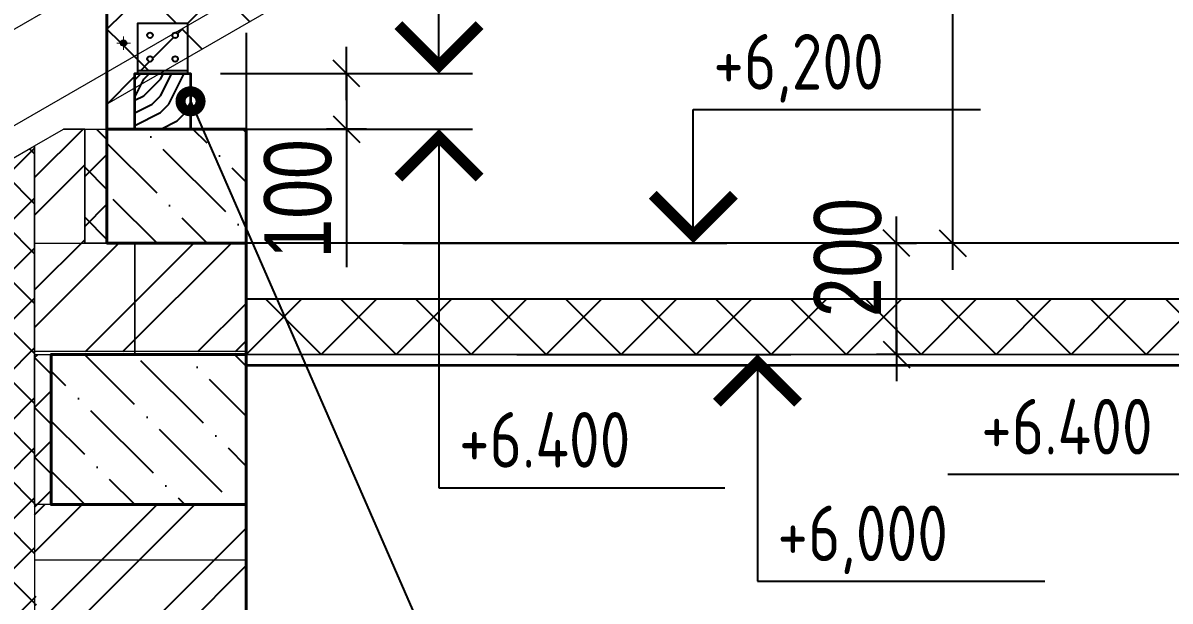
# Model space of a CAD drawing. Extents: x -12289450 to -10763036, y -7834513 to -6150123.
# Drawn here: x -10898272 to -10896211, y -7676426 to -7675387 of the extents above; entities that cross this region are included whole.
import ezdxf

# ---------------------------------------------------------------- set-up
doc = ezdxf.new("R2010")
doc.units = 0
doc.header["$LTSCALE"] = 25
doc.header["$PDMODE"] = 35
doc.linetypes.add('CENTER', pattern=[50.8, 31.75, -6.35, 6.35, -6.35])
doc.linetypes.add('HIDDEN', pattern=[9.525, 6.35, -3.175])
doc.layers.get('DefPoints').update_dxf_attribs({"color": 10, "lineweight": 30})
for name, color, linetype in [('005-РАЗМЕРЫ', 252, 'Continuous'), ('008-ШТРИХОВКА', 252, 'Continuous'), ('014-ОСИ', 251, 'CENTER'), ('1рамка1', 7, 'Continuous'), ('Крыши', 7, 'Continuous'), ('Примечания', 7, 'Continuous')]:
    doc.layers.add(name, color=color, linetype=linetype)
for name, color, linetype, lineweight in [('RAZMER', 7, 'Continuous', 9), ('Перегор', 4, 'Continuous', 20), ('СТЕНЫ', 5, 'Continuous', 40)]:
    doc.layers.add(name, color=color, linetype=linetype, lineweight=lineweight)
doc.styles.add('GOST 2.304', font='cs_gost2304.shx')
doc.styles.add('TXT0', font='txt', dxfattribs={"width": 0.8})
doc.dimstyles.new('Копия 3 РАЗМЕРЫ 3', dxfattribs={"dimscale": 30, "dimtxt": 4, "dimasz": 0.08, "dimexe": 0, "dimexo": 0, "dimgap": 0.9, "dimtad": 1, "dimdec": 0, "dimzin": 0, "dimdsep": 46, "dimtxsty": 'TXT0', "dimblk1": 'A8MITTA', "dimblk2": 'A8MITTA', "dimsah": 1, "dimcen": 0.3, "dimse1": 1, "dimse2": 1, "dimadec": 0, "dimazin": 0, "dimtp": 6, "dimtm": 6, "dimtfac": 1, "dimtdec": 0, "dimtofl": 0, "dimtmove": 0, "dimatfit": 3, "dimldrblk": 'A8MITTA', "dimfxl": 0, "dimtolj": 1, "dimtzin": 0, "dimarcsym": 0})

# ---------------------------------------------------------------- blocks, each defined once
blk = doc.blocks.new('A8MITTA', base_point=(3180, 3140))
for p, q in [((3180, 3155), (3180, 3125)), ((3170, 3130), (3190, 3150)), ((3160, 3140), (3200, 3140))]:
    blk.add_line(p, q)
blk = doc.blocks.new('*D1146')
at = {"layer": '005-РАЗМЕРЫ', "color": 0, "lineweight": -2, "ltscale": 4, "transparency": 16777216}
blk.add_line((-10898532.6, -7675243.2), (-10898228.7, -7675079.9), dxfattribs=at)
at = {"layer": 'DefPoints', "color": 0, "ltscale": 4, "transparency": 16777216}
for p in [(-10898226.6, -7675078.8), (-10898144.2, -7675232.2), (-10898447.3, -7675407.2)]:
    blk.add_point(p, dxfattribs=at)
at = {"layer": '005-РАЗМЕРЫ', "color": 0, "lineweight": -2, "ltscale": 4, "transparency": 16777216, "xscale": 2.4, "yscale": 2.4, "zscale": 2.4}
for p, rotation in [((-10898226.6, -7675078.8), 28.24157779319861), ((-10898534.8, -7675244.3), 208.2415777931986)]:
    blk.add_blockref('A8MITTA', p, dxfattribs=dict(at, rotation=rotation))
at = {"layer": '005-РАЗМЕРЫ', "color": 0, "ltscale": 4, "transparency": 16777216, "insert": (-10898421.8, -7675084.9), "char_height": 120, "attachment_point": 5, "rotation": 28.2416, "style": 'TXT0'}
blk.add_mtext('\\A1;350', dxfattribs=at)
blk = doc.blocks.new('*D1150')
at = {"layer": '005-РАЗМЕРЫ', "color": 0, "lineweight": -2, "ltscale": 4, "transparency": 16777216}
for p, q in [((-10897690.7, -7675479.9), (-10897690.7, -7675575.1)), ((-10897690.7, -7675577.5), (-10897690.7, -7675825.9))]:
    blk.add_line(p, q, dxfattribs=at)
at = {"layer": 'DefPoints', "color": 0, "ltscale": 4, "transparency": 16777216}
for p in [(-10897752.3, -7675477.5), (-10897690.7, -7675477.5), (-10897752.3, -7675577.5)]:
    blk.add_point(p, dxfattribs=at)
at = {"layer": '005-РАЗМЕРЫ', "color": 0, "lineweight": -2, "ltscale": 4, "transparency": 16777216, "xscale": 2.4, "yscale": 2.4, "zscale": 2.4}
for p, rotation in [((-10897690.7, -7675477.5), 90), ((-10897690.7, -7675577.5), 270)]:
    blk.add_blockref('A8MITTA', p, dxfattribs=dict(at, rotation=rotation))
at = {"layer": '005-РАЗМЕРЫ', "color": 0, "ltscale": 4, "transparency": 16777216, "insert": (-10897777.7, -7675702.9), "char_height": 120, "attachment_point": 5, "rotation": 90, "style": 'TXT0'}
blk.add_mtext('\\A1;100', dxfattribs=at)
blk = doc.blocks.new('*D1164')
at = {"layer": '005-РАЗМЕРЫ', "color": 0, "lineweight": -2, "ltscale": 4, "transparency": 16777216}
blk.add_line((-10896601.9, -7674985.2), (-10896601.9, -7675780.1), dxfattribs=at)
at = {"layer": 'DefPoints', "color": 0, "ltscale": 4, "transparency": 16777216}
for p in [(-10896750.7, -7674982.8), (-10896601.9, -7675782.5), (-10896601.9, -7675782.5)]:
    blk.add_point(p, dxfattribs=at)
at = {"layer": '005-РАЗМЕРЫ', "color": 0, "lineweight": -2, "ltscale": 4, "transparency": 16777216, "xscale": 2.4, "yscale": 2.4, "zscale": 2.4}
for p, rotation in [((-10896601.9, -7674982.8), 90), ((-10896601.9, -7675782.5), 270)]:
    blk.add_blockref('A8MITTA', p, dxfattribs=dict(at, rotation=rotation))
at = {"layer": '005-РАЗМЕРЫ', "color": 0, "ltscale": 4, "transparency": 16777216, "insert": (-10896688.9, -7675229.4), "char_height": 120, "attachment_point": 5, "rotation": 90, "style": 'TXT0'}
blk.add_mtext('\\A1;800', dxfattribs=at)
blk = doc.blocks.new('*D1165')
at = {"layer": '005-РАЗМЕРЫ', "color": 0, "lineweight": -2, "ltscale": 4, "transparency": 16777216}
blk.add_line((-10896702.9, -7675980.1), (-10896702.9, -7675784.9), dxfattribs=at)
at = {"layer": 'DefPoints', "color": 0, "ltscale": 4, "transparency": 16777216}
for p in [(-10896750.7, -7675782.5), (-10896702.9, -7675782.5), (-10896750.7, -7675982.5)]:
    blk.add_point(p, dxfattribs=at)
at = {"layer": '005-РАЗМЕРЫ', "color": 0, "lineweight": -2, "ltscale": 4, "transparency": 16777216, "xscale": 2.4, "yscale": 2.4, "zscale": 2.4}
for p, rotation in [((-10896702.9, -7675782.5), 90), ((-10896702.9, -7675982.5), 270)]:
    blk.add_blockref('A8MITTA', p, dxfattribs=dict(at, rotation=rotation))
at = {"layer": '005-РАЗМЕРЫ', "color": 0, "ltscale": 4, "transparency": 16777216, "insert": (-10896789.9, -7675808.5), "char_height": 120, "attachment_point": 5, "rotation": 90, "style": 'TXT0'}
blk.add_mtext('\\A1;200', dxfattribs=at)

msp = doc.modelspace()

# ---------------------------------------------------------------- hatches: boundary and pattern name
at = {"layer": '008-ШТРИХОВКА', "ltscale": 3}
h = msp.add_hatch(dxfattribs=at)
h.set_pattern_fill('ANSI37', color=256, scale=30)
h.set_pattern_definition([(45, (-10898120.98, -7675532.4), (-67.352, 67.352), []), (135, (-10898120.98, -7675532.4), (-67.352, -67.352), [])])
h.paths.add_polyline_path([(-10896121, -7674955), (-10896121, -7675128.3), (-10895717.7, -7675361.1, -0.253679), (-10895521, -7675338.7), (-10895521, -7675301.5)])
h.paths.add_polyline_path([(-10895826, -7675266.9, -1), (-10895816, -7675266.9, -1)], flags=16)
h.paths.add_polyline_path([(-10895821, -7675158.9), (-10895821, -7675157.9, 0.425077), (-10895826.2, -7675162.9), (-10895825.2, -7675162.9, -0.427766)], flags=16)
h.paths.add_polyline_path([(-10896086.2, -7675110.9, -1), (-10896096.2, -7675110.9, -1)], flags=16)
h.paths.add_polyline_path([(-10896091.2, -7675002.9), (-10896091.2, -7675001.9, 0.425077), (-10896096.3, -7675006.9), (-10896095.4, -7675006.9, -0.427766)], flags=16)
h.paths.add_polyline_path([(-10895555, -7675318.8), (-10895556, -7675318.8, 1), (-10895546, -7675318.8), (-10895547, -7675318.8, -1)], flags=16)
h.paths.add_polyline_path([(-10896121, -7675128.3), (-10896121, -7674955), (-10896468, -7674754.7, -0.12535), (-10896626.6, -7674894.1), (-10895756.5, -7675396.4, -0.063467), (-10895717.7, -7675361.1)])
h.paths.add_polyline_path([(-10895521, -7675338.7, 0.253679), (-10895717.7, -7675361.1), (-10895666, -7675391), (-10895666, -7675387.5), (-10895576, -7675387.5), (-10895576, -7675442.9), (-10895521, -7675474.7)])
h.paths.add_polyline_path([(-10895545.8, -7675422.8, -1), (-10895555.8, -7675422.8, -1)], flags=16)
h.paths.add_polyline_path([(-10895666, -7675391), (-10895717.7, -7675361.1, 0.063467), (-10895756.5, -7675396.4), (-10895666, -7675448.7)])
h.paths.add_polyline_path([(-10895638.9, -7675406.6, -0.112744), (-10895638.4, -7675408.8, -1), (-10895648.4, -7675408.8, -0.392552), (-10895643.8, -7675403.8), (-10895666, -7675391), (-10895666, -7675448.7), (-10895624.7, -7675472.5), (-10895576, -7675472.5), (-10895576, -7675442.9)], flags=17)
h.paths.add_polyline_path([(-10895638.4, -7675451.3, -1), (-10895648.4, -7675451.3, -1)], flags=16)
h.paths.add_polyline_path([(-10895593.2, -7675451.3, -1), (-10895603.2, -7675451.3, -1)], flags=16)
h.paths.add_polyline_path([(-10895521, -7675474.7), (-10895576, -7675442.9), (-10895576, -7675477.5), (-10895571, -7675477.5), (-10895571, -7675503.5), (-10895521, -7675532.4)])
h.paths.add_polyline_path([(-10896468, -7674754.7), (-10896620.9, -7674666.4), (-10896620.9, -7674781.8), (-10896770.9, -7674781.8), (-10896770.9, -7674810.8), (-10896626.6, -7674894.1, 0.12535)])
h.paths.add_polyline_path([(-10896620.9, -7674666.4), (-10896821, -7674550.9), (-10896821, -7674691.8), (-10896775.9, -7674691.8), (-10896775.9, -7674781.8), (-10896770.9, -7674781.8), (-10896620.9, -7674781.8)])
h.paths.add_polyline_path([(-10896686.1, -7674683.8), (-10896686.1, -7674682.8, 0.403433), (-10896690.9, -7674687.8), (-10896689.9, -7674687.8, -0.40079)], flags=16)
h.paths.add_polyline_path([(-10896756.1, -7674747.6), (-10896756.1, -7674746.6, 0.400203), (-10896760.8, -7674751.6), (-10896759.9, -7674751.6, -0.40079)], flags=0)
h.paths.add_polyline_path([(-10896756, -7674747.6), (-10896756, -7674746.6, 0.406669), (-10896760.9, -7674751.6), (-10896759.8, -7674751.6, -0.40079)], flags=16)
h.paths.add_polyline_path([(-10896756.1, -7674683.8), (-10896756.1, -7674682.8, 0.400203), (-10896760.8, -7674687.8), (-10896759.9, -7674687.8, -0.40079)], flags=0)
h.paths.add_polyline_path([(-10896756, -7674683.8), (-10896756, -7674682.8, 0.406669), (-10896760.9, -7674687.8), (-10896759.8, -7674687.8, -0.40079)], flags=16)
h.paths.add_polyline_path([(-10896756.1, -7674620.1), (-10896756.1, -7674619.1, 0.400203), (-10896760.8, -7674624.1), (-10896759.9, -7674624.1, -0.40079)], flags=0)
h.paths.add_polyline_path([(-10896756, -7674620.1), (-10896756, -7674619.1, 0.406669), (-10896760.9, -7674624.1), (-10896759.8, -7674624.1, -0.40079)], flags=16)
h.paths.add_polyline_path([(-10896821, -7674550.9), (-10897020.9, -7674666.3), (-10897020.9, -7674781.8), (-10896865.9, -7674781.8), (-10896865.9, -7674691.8), (-10896821, -7674691.8)])
h.paths.add_polyline_path([(-10896886.1, -7674620.1), (-10896886.1, -7674620.1, 0.415546), (-10896890.1, -7674624.1), (-10896889.9, -7674624.1, -0.40079)], flags=0)
h.paths.add_polyline_path([(-10896880.9, -7674624.1, -1), (-10896890.9, -7674624.1), (-10896891.1, -7674624.1, 0.425077), (-10896885.9, -7674629.1), (-10896885.9, -7674624.1), (-10896890.9, -7674624.1, 0.413145), (-10896885.9, -7674629.1), (-10896885.9, -7674629.1, -0.425077), (-10896891.1, -7674624.1, -0.980111)], flags=16)
h.paths.add_polyline_path([(-10896881.1, -7674687.8), (-10896881.9, -7674687.8, -0.415546), (-10896885.9, -7674691.9), (-10896885.9, -7674692.8, 0.403433)], flags=16)
h.paths.add_polyline_path([(-10896886.1, -7674683.8), (-10896886.1, -7674682.8, 0.403433), (-10896890.9, -7674687.8), (-10896890.1, -7674687.8, -0.415546)], flags=16)
h.paths.add_polyline_path([(-10896885.9, -7674755.6), (-10896885.9, -7674756.6, 0.403433), (-10896881.1, -7674751.6), (-10896881.9, -7674751.6, -0.415546)], flags=0)
h.paths.add_polyline_path([(-10896886.1, -7674755.6), (-10896886.1, -7674756.6, 0.425077), (-10896880.9, -7674751.6), (-10896882.1, -7674751.6, -0.412883)], flags=16)
h.paths.add_polyline_path([(-10896956.1, -7674683.8), (-10896956.1, -7674682.8, 0.403433), (-10896960.9, -7674687.8), (-10896959.9, -7674687.8, -0.40079)], flags=16)
h.paths.add_polyline_path([(-10896920.9, -7674781.8), (-10897020.9, -7674781.8), (-10897020.9, -7674666.3), (-10897173.9, -7674754.6, 0.125345), (-10897015.3, -7674894), (-10896904.2, -7674829.9)])
h.paths.add_polyline_path([(-10897173.9, -7674754.6), (-10897199.6, -7674769.5), (-10897373.1, -7674869.7), (-10897341.7, -7674959, -0.51727), (-10897329.7, -7674967.5, -1), (-10897347.7, -7674967.5, -0.318157), (-10897341.7, -7674959), (-10897373.1, -7674869.7), (-10897521, -7674955), (-10897521, -7675128.3), (-10897976, -7675391), (-10897976, -7675448.7), (-10897015.3, -7674894, -0.125345)])
h.paths.add_polyline_path([(-10897521, -7675128.3), (-10897521, -7674955), (-10898121, -7675301.5), (-10898121, -7675474.7), (-10898066, -7675442.9), (-10898066, -7675387.5), (-10897976, -7675387.5), (-10897976, -7675391)])
h.paths.add_polyline_path([(-10897826, -7675266.9, -1), (-10897816, -7675266.9, -1)], flags=16)
h.paths.add_polyline_path([(-10897821, -7675158.9), (-10897821, -7675157.9, 0.403433), (-10897825.8, -7675162.9), (-10897824.8, -7675162.9, -0.40079)], flags=16)
h.paths.add_polyline_path([(-10898091.2, -7675314.8), (-10898091.2, -7675313.8, 0.403433), (-10898096, -7675318.8), (-10898095, -7675318.8, -0.40079)], flags=16)
h.paths.add_polyline_path([(-10898086.2, -7675422.8, -1), (-10898096.2, -7675422.8, -1)], flags=16)
h.paths.add_polyline_path([(-10897555.8, -7675110.9, -1), (-10897545.8, -7675110.9, -1)], flags=16)
h.paths.add_polyline_path([(-10897550.8, -7675010.9), (-10897550.8, -7675011.9, 0.425077), (-10897545.6, -7675006.9), (-10897546.6, -7675006.9, -0.427766)], flags=16)
h.paths.add_polyline_path([(-10898071, -7675477.5), (-10898066, -7675477.5), (-10898066, -7675442.9), (-10898121, -7675474.7), (-10898121, -7675532.4), (-10898071, -7675503.5)])
h.paths.add_polyline_path([(-10897976, -7675391), (-10897998.2, -7675403.8, -0.392552), (-10897993.6, -7675408.8, -1), (-10898003.6, -7675408.8, -0.112744), (-10898003.1, -7675406.6), (-10898066, -7675442.9), (-10898066, -7675472.5), (-10898017.2, -7675472.5), (-10897976, -7675448.7)], flags=17)
h.paths.add_polyline_path([(-10897993.6, -7675451.3, -1), (-10898003.6, -7675451.3, -1)], flags=16)
h.paths.add_polyline_path([(-10898048.7, -7675451.3, -1), (-10898038.7, -7675451.3, -1)], flags=16)
h.paths.add_polyline_path([(-10896555.5, -7675233.1), (-10896120.6, -7675233.1), (-10896120.6, -7675068.2), (-10896555.5, -7675068.2)], flags=25)
h.paths.add_polyline_path([(-10896598.9, -7675023.8), (-10896598.9, -7674739.8), (-10896778.9, -7674739.8), (-10896778.9, -7675023.8)], flags=9)
h.paths.add_polyline_path([(-10897501.2, -7675233.1), (-10897066.2, -7675233.1), (-10897066.2, -7675068.2), (-10897501.2, -7675068.2)], flags=25)
at = {"layer": '008-ШТРИХОВКА'}
h = msp.add_hatch(dxfattribs=at)
h.set_pattern_fill('WOODFACE', color=251, scale=300, style=0, pattern_type=2)
h.set_pattern_definition([(0, (776085.1, -568262.77), (300, 300), [15, -285]), (90, (776205.1, -568157.77), (-300, 300), [30, -270]), (45, (776145.11, -568187.77), (3e-14, 300), [21.21, -63.63, 21.21, -42.42, 148.5, -127.2940687]), (45, (776070.11, -568277.77), (3e-14, 300), [21.213, -42.426, 21.213, -339.4120686]), (45, (776175.11, -568247.77), (3e-14, 300), [21.213, -403.0510686]), (45, (776205.11, -568262.77), (3e-14, 300), [21.213, -403.0510686]), (45, (776160.11, -568232.77), (3e-14, 300), [21.213, -403.0510686]), (45, (776145.11, -568217.77), (3e-14, 300), [42.426, -381.8380686]), (45, (776220.11, -567992.77), (3e-14, 300), [42.426, -381.8380686]), (45, (776115.11, -568202.77), (3e-14, 300), [84.852, -339.4120686]), (45, (776100.11, -568187.77), (3e-14, 300), [84.852, -339.4120686]), (45, (776295.11, -568097.77), (3e-14, 300), [84.852, -339.4120686]), (45, (776085.11, -568157.77), (3e-14, 300), [63.6396, -360.6244686]), (45, (776025.11, -568112.77), (3e-14, 300), [63.6396, -360.6244686]), (45, (776055.11, -568142.77), (3e-14, 300), [63.6396, -360.6244686]), (45, (776250.11, -568052.77), (3e-14, 300), [106.06602, -318.1980486]), (45, (776220.11, -568037.77), (3e-14, 300), [106.06602, -318.1980486]), (45, (776250.11, -568112.77), (3e-14, 300), [148.492424, -275.7716445]), (26.5650512, (776115.11, -568232.77), (300, 1e-07), [33.541017, -637.279374]), (26.5650512, (776175.11, -568142.77), (300, 1e-07), [33.541017, -637.279374]), (26.5650512, (776160.11, -568172.77), (300, 1e-07), [33.541017, -637.279374]), (26.5650512, (776100.11, -568262.77), (300, 1e-07), [67.08204, -603.738353]), (26.5650512, (776160.11, -568127.77), (300, 1e-07), [100.623059, -570.197334]), (26.5650512, (776130.11, -568112.77), (300, 1e-07), [134.1640785, -536.6563146]), (26.5650512, (776100.11, -568097.77), (300, 1e-07), [134.1640785, -536.6563146]), (26.5650512, (776055.11, -568007.77), (300, 1e-07), [134.1640785, -536.6563146]), (26.5650512, (776055.11, -568037.77), (300, 1e-07), [167.7051, -503.115293]), (26.5650512, (776070.11, -568067.77), (300, 1e-07), [167.7051, -503.115293]), (63.4349488, (776175.11, -568187.77), (2e-08, 300), [33.541017, -637.279374]), (63.4349488, (776130.11, -568217.77), (2e-08, 300), [33.541017, -637.279374]), (63.4349488, (776085.11, -568262.77), (2e-08, 300), [67.08204, -603.738353]), (63.4349488, (776175.11, -568217.77), (2e-08, 300), [67.08204, -603.738353]), (63.4349488, (776055.11, -568277.77), (2e-08, 300), [100.623059, -570.197334]), (63.4349488, (776025.11, -568277.77), (2e-08, 300), [134.1640785, -536.6563146]), (63.4349488, (776295.11, -568262.77), (2e-08, 300), [134.1640785, -536.6563146]), (63.4349488, (776190.11, -568232.77), (2e-08, 300), [134.1640785, -536.6563146]), (63.4349488, (776250.11, -568262.77), (2e-08, 300), [167.7051, -503.115293]), (63.4349488, (776220.11, -568247.77), (2e-08, 300), [167.7051, -503.115293])])
h.paths.add_polyline_path([(-10897971, -7675577.5), (-10897971, -7675477.5), (-10898071, -7675477.5), (-10898071, -7675577.5)])
h = msp.add_hatch(dxfattribs=at)
h.set_pattern_fill('WOODFACE', color=251, scale=300, style=0, pattern_type=2)
h.set_pattern_definition([(0, (776085.1, -568262.77), (300, 300), [15, -285]), (90, (776205.1, -568157.77), (-300, 300), [30, -270]), (45, (776145.11, -568187.77), (3e-14, 300), [21.21, -63.63, 21.21, -42.42, 148.5, -127.2940687]), (45, (776070.11, -568277.77), (3e-14, 300), [21.213, -42.426, 21.213, -339.4120686]), (45, (776175.11, -568247.77), (3e-14, 300), [21.213, -403.0510686]), (45, (776205.11, -568262.77), (3e-14, 300), [21.213, -403.0510686]), (45, (776160.11, -568232.77), (3e-14, 300), [21.213, -403.0510686]), (45, (776145.11, -568217.77), (3e-14, 300), [42.426, -381.8380686]), (45, (776220.11, -567992.77), (3e-14, 300), [42.426, -381.8380686]), (45, (776115.11, -568202.77), (3e-14, 300), [84.852, -339.4120686]), (45, (776100.11, -568187.77), (3e-14, 300), [84.852, -339.4120686]), (45, (776295.11, -568097.77), (3e-14, 300), [84.852, -339.4120686]), (45, (776085.11, -568157.77), (3e-14, 300), [63.6396, -360.6244686]), (45, (776025.11, -568112.77), (3e-14, 300), [63.6396, -360.6244686]), (45, (776055.11, -568142.77), (3e-14, 300), [63.6396, -360.6244686]), (45, (776250.11, -568052.77), (3e-14, 300), [106.06602, -318.1980486]), (45, (776220.11, -568037.77), (3e-14, 300), [106.06602, -318.1980486]), (45, (776250.11, -568112.77), (3e-14, 300), [148.492424, -275.7716445]), (26.5650512, (776115.11, -568232.77), (300, 1e-07), [33.541017, -637.279374]), (26.5650512, (776175.11, -568142.77), (300, 1e-07), [33.541017, -637.279374]), (26.5650512, (776160.11, -568172.77), (300, 1e-07), [33.541017, -637.279374]), (26.5650512, (776100.11, -568262.77), (300, 1e-07), [67.08204, -603.738353]), (26.5650512, (776160.11, -568127.77), (300, 1e-07), [100.623059, -570.197334]), (26.5650512, (776130.11, -568112.77), (300, 1e-07), [134.1640785, -536.6563146]), (26.5650512, (776100.11, -568097.77), (300, 1e-07), [134.1640785, -536.6563146]), (26.5650512, (776055.11, -568007.77), (300, 1e-07), [134.1640785, -536.6563146]), (26.5650512, (776055.11, -568037.77), (300, 1e-07), [167.7051, -503.115293]), (26.5650512, (776070.11, -568067.77), (300, 1e-07), [167.7051, -503.115293]), (63.4349488, (776175.11, -568187.77), (2e-08, 300), [33.541017, -637.279374]), (63.4349488, (776130.11, -568217.77), (2e-08, 300), [33.541017, -637.279374]), (63.4349488, (776085.11, -568262.77), (2e-08, 300), [67.08204, -603.738353]), (63.4349488, (776175.11, -568217.77), (2e-08, 300), [67.08204, -603.738353]), (63.4349488, (776055.11, -568277.77), (2e-08, 300), [100.623059, -570.197334]), (63.4349488, (776025.11, -568277.77), (2e-08, 300), [134.1640785, -536.6563146]), (63.4349488, (776295.11, -568262.77), (2e-08, 300), [134.1640785, -536.6563146]), (63.4349488, (776190.11, -568232.77), (2e-08, 300), [134.1640785, -536.6563146]), (63.4349488, (776250.11, -568262.77), (2e-08, 300), [167.7051, -503.115293]), (63.4349488, (776220.11, -568247.77), (2e-08, 300), [167.7051, -503.115293])])
h.paths.add_polyline_path([(-10897971, -7675577.5), (-10897971, -7675477.5), (-10898071, -7675477.5), (-10898071, -7675577.5)])
at = {"layer": '008-ШТРИХОВКА', "lineweight": 25, "ltscale": 4}
h = msp.add_hatch(dxfattribs=at)
h.set_pattern_fill('ANSI32', color=256, scale=15, style=0)
h.set_pattern_definition([(45, (-10898250.98, -7678897.52), (-101.028, 101.028), []), (45, (-10898183.63, -7678897.52), (-101.028, 101.028), [])])
h.paths.add_polyline_path([(-10898161, -7675577.5), (-10898199.1, -7675577.5), (-10898251, -7675607.5), (-10898251, -7675782.5), (-10898161, -7675782.5)])
h.paths.add_polyline_path([(-10898071, -7675782.5), (-10898251, -7675782.5), (-10898251, -7675977.5), (-10898071, -7675977.5)])
h.paths.add_polyline_path([(-10897871, -7675782.5), (-10898071, -7675782.5), (-10898071, -7675977.5), (-10897871, -7675977.5)])
h.paths.add_polyline_path([(-10897871, -7676252.5), (-10898251, -7676252.5), (-10898251, -7676352.5), (-10897871, -7676352.5)])
h.paths.add_polyline_path([(-10898251, -7676678.7), (-10897871, -7676678.7), (-10897871, -7676352.5), (-10898251, -7676352.5)])
at = {"layer": '008-ШТРИХОВКА', "ltscale": 4}
h = msp.add_hatch(dxfattribs=at)
h.set_pattern_fill('ANSI37', color=256, scale=20, style=0)
h.set_pattern_definition([(45, (-11285695.65, -7024900.356), (-44.9012806, 44.9012806), []), (135, (-11285695.65, -7024900.356), (-44.9012806, -44.9012806), [])])
h.paths.add_polyline_path([(-10898121, -7675577.5), (-10898161, -7675577.5), (-10898161, -7675782.5), (-10898121, -7675782.5)])
h = msp.add_hatch(dxfattribs=at)
h.set_pattern_fill('ANSI36', color=256, scale=20, angle=90, style=0)
h.set_pattern_definition([(135, (-10898120.99, -7675782.51), (-123.479, 33.676), [158.75, -31.75, 0, -31.75])])
h.paths.add_polyline_path([(-10897871, -7675577.5), (-10898121, -7675577.5), (-10898121, -7675782.5), (-10897871, -7675782.5)])
h = msp.add_hatch(dxfattribs=at)
h.set_pattern_fill('ANSI37', color=256, scale=20, style=0)
h.set_pattern_definition([(45, (-10898300.977, -7679882.51), (-44.9013, 44.9013), []), (135, (-10898300.977, -7679882.51), (-44.9013, -44.9013), [])])
h.paths.add_polyline_path([(-10898301, -7676678.7), (-10898251, -7676678.7), (-10898251, -7676252.5), (-10898251, -7676252.5), (-10898251, -7675977.5), (-10898251, -7675977.5), (-10898251, -7675782.5), (-10898251, -7675782.5), (-10898251, -7675607.5), (-10898301, -7675636.3)])
h.paths.add_polyline_path([(-10898250.9, -7676352.5), (-10898243.2, -7676544), (-10898251, -7676575.6)])
at = {"layer": '008-ШТРИХОВКА', "ltscale": 3}
h = msp.add_hatch(dxfattribs=at)
h.set_pattern_fill('ANSI37', color=256, scale=30)
h.set_pattern_definition([(45, (-10897870.98, -7675982.51), (-67.352, 67.352), []), (135, (-10897870.98, -7675982.51), (-67.352, -67.352), [])])
h.paths.add_polyline_path([(-10895825.9, -7675882.7), (-10897690.7, -7675882.6), (-10897690.7, -7675982.5), (-10895869.4, -7675982.5)])
h.paths.add_polyline_path([(-10897690.7, -7675882.6), (-10897816.1, -7675882.6), (-10897772.5, -7675982.5), (-10897690.7, -7675982.5)])
h.paths.add_polyline_path([(-10897816.1, -7675882.6), (-10897871, -7675882.6), (-10897871, -7675977.5), (-10897871, -7675977.5), (-10897871, -7675982.5), (-10897772.5, -7675982.5)])
h.paths.add_polyline_path([(-10895771, -7675882.7), (-10895825.9, -7675882.7), (-10895869.4, -7675982.5), (-10895771, -7675982.5), (-10895771, -7675977.5), (-10895771, -7675977.5), (-10895771, -7675977.5)])
at = {"layer": '008-ШТРИХОВКА', "ltscale": 4}
h = msp.add_hatch(dxfattribs=at)
h.set_pattern_fill('ANSI37', color=256, scale=20, style=0)
h.set_pattern_definition([(45, (-10898250.98, -7676257.516), (-44.901, 44.901), []), (135, (-10898250.98, -7676257.516), (-44.901, -44.901), [])])
h.paths.add_polyline_path([(-10898221, -7675982.5), (-10898251, -7675982.5), (-10898251, -7676257.5), (-10898221, -7676257.5)])
h = msp.add_hatch(dxfattribs=at)
h.set_pattern_fill('ANSI36', color=256, scale=20, angle=90, style=0)
h.set_pattern_definition([(135, (-10898250.98, -7676252.516), (-123.4785, 33.676), [158.75, -31.75, 0, -31.75])])
h.paths.add_polyline_path([(-10897871, -7675982.5), (-10897871, -7676252.5), (-10898221, -7676252.5), (-10898221, -7675982.5)])
at = {"layer": 'Перегор', "linetype": 'Continuous', "ltscale": 5}
h = msp.add_hatch(color=256, dxfattribs=at)
edge = h.paths.add_edge_path()
edge.add_arc((-10898091.2, -7675422.8), 4.01, 180, 540, ccw=False)

# ---------------------------------------------------------------- linework, layer by layer
at = {"lineweight": 25, "ltscale": 20}
msp.add_line((-10897971, -7675527.5), (-10897431.2, -7676765), dxfattribs=at)
at = {"lineweight": 25, "ltscale": 20, "const_width": 36}
msp.add_lwpolyline([(-10897979.9, -7675528.3, -1), (-10897962, -7675526.7, -1)], format="xyb", close=True, dxfattribs=at)
at = {"layer": '008-ШТРИХОВКА', "ltscale": 3}
msp.add_lwpolyline([(-10897871, -7675882.6), (-10895771, -7675882.7)], dxfattribs=at)
at = {"layer": '014-ОСИ'}
msp.add_lwpolyline([(-10897871, -7675404.4), (-10897871, -7676789.3)], dxfattribs=at)
msp.add_lwpolyline([(-10897871, -7675404.4), (-10897871, -7676789.3)], dxfattribs=at)
at = {"layer": '1рамка1', "color": 7, "lineweight": 25, "ltscale": 133.333333}
msp.add_line((-10897976, -7675472.5), (-10898066, -7675472.5), dxfattribs=at)
msp.add_lwpolyline([(-10898066, -7675477.5), (-10897976, -7675477.5), (-10897976, -7675387.5), (-10898066, -7675387.5), (-10898066, -7675477.5)], close=True, dxfattribs=at)
for centre in [(-10898091.2, -7675422.8), (-10898043.7, -7675408.8), (-10897998.6, -7675408.8), (-10898043.7, -7675451.3), (-10897998.6, -7675451.3)]:
    msp.add_circle(centre, 5, dxfattribs=at)
at = {"layer": 'RAZMER', "ltscale": 4}
for p, q in [((-10899041, -7675832.6), (-10896821, -7674550.9)), ((-10898966, -7675962.5), (-10897521, -7675128.3))]:
    msp.add_line(p, q, dxfattribs=at)
msp.add_lwpolyline([(-10896821, -7674781.8), (-10898121, -7675532.4), (-10898121, -7675301.5), (-10896821, -7674550.9)], dxfattribs=at)
msp.add_lwpolyline([(-10896821, -7674781.8), (-10898121, -7675532.4), (-10898121, -7675301.5), (-10896821, -7674550.9)], dxfattribs=at)
at = {"layer": 'RAZMER', "color": 1, "lineweight": 35, "ltscale": 4}
msp.add_lwpolyline([(-10898071, -7675577.5), (-10898071, -7675477.5), (-10897971, -7675477.5), (-10897971, -7675577.5), (-10898071, -7675577.5)], dxfattribs=at)
at = {"layer": 'Крыши', "lineweight": 35, "ltscale": 3}
msp.add_lwpolyline([(-10895771, -7676002.5), (-10897871, -7676002.5)], dxfattribs=at)
at = {"layer": 'Перегор', "linetype": 'Continuous', "lineweight": 40, "ltscale": 100}
msp.add_lwpolyline([(-10897926, -7675577.5), (-10897926, -7675577.5), (-10898121, -7675577.5), (-10898121, -7675291.6), (-10897998.6, -7675219.2)], dxfattribs=at)
at = {"layer": 'Перегор', "linetype": 'Continuous', "ltscale": 5, "const_width": 2}
for points in [[(-10898091.3, -7675410.6), (-10898091.3, -7675435.1)], [(-10898078.4, -7675422.8), (-10898103.9, -7675422.8)]]:
    msp.add_lwpolyline(points, dxfattribs=at)
at = {"layer": 'Примечания', "linetype": 'Continuous', "lineweight": 25, "ltscale": 40}
for p, q in [((-10897524.7, -7675477.5), (-10897524.7, -7675237.5)), ((-10897916.8, -7675477.5), (-10897464.7, -7675477.5)), ((-10897067.8, -7675782.5), (-10897067.8, -7675542.5)), ((-10897067.8, -7675542.5), (-10896551.8, -7675542.5)), ((-10897916.8, -7675577.5), (-10897464.7, -7675577.5)), ((-10897524.7, -7675577.5), (-10897524.7, -7676222.2)), ((-10897589.8, -7675782.5), (-10897007.8, -7675782.5)), ((-10897384.7, -7675982.5), (-10896892.6, -7675982.5)), ((-10896952.6, -7675982.5), (-10896952.6, -7676390.3)), ((-10896097.1, -7676198.5), (-10896610.6, -7676198.5)), ((-10897524.7, -7676222.2), (-10897011.2, -7676222.2)), ((-10896952.6, -7676390.3), (-10896436.6, -7676390.3))]:
    msp.add_line(p, q, dxfattribs=at)
at = {"layer": 'Примечания', "linetype": 'Continuous', "lineweight": 25, "ltscale": 40, "const_width": 20}
for points in [[(-10897597.6, -7675390.4), (-10897524.7, -7675463.4), (-10897451.7, -7675390.4)], [(-10897451.7, -7675664.6), (-10897524.7, -7675591.7), (-10897597.6, -7675664.6)], [(-10897140.7, -7675695.5), (-10897067.8, -7675768.4), (-10896994.9, -7675695.5)], [(-10896879.7, -7676069.6), (-10896952.6, -7675996.7), (-10897025.5, -7676069.6)]]:
    msp.add_lwpolyline(points, dxfattribs=at)
at = {"layer": 'СТЕНЫ', "lineweight": 15, "ltscale": 3}
msp.add_lwpolyline([(-10898251, -7675782.5), (-10898251, -7675607.5), (-10898199.1, -7675577.5), (-10898161, -7675577.5), (-10898199.1, -7675577.5), (-10898161, -7675577.5), (-10898161, -7675782.5, -16.180027)], format="xyb", dxfattribs=at)
for points in [[(-10898121, -7675577.5), (-10898121, -7675577.5), (-10898121, -7675782.5), (-10898161, -7675782.5), (-10898161, -7675577.5), (-10898121, -7675577.5)], [(-10898301, -7676252.5), (-10898301, -7675636.3), (-10898251, -7675607.5), (-10898251, -7676252.5)], [(-10898251, -7675607.5), (-10898251, -7676252.5)], [(-10897871, -7675982.5), (-10897871, -7676252.5), (-10898251, -7676252.5), (-10898251, -7675982.5), (-10897871, -7675982.5)], [(-10898251, -7676252.5), (-10898251, -7676678.7)]]:
    msp.add_lwpolyline(points, dxfattribs=at)
at = {"layer": 'СТЕНЫ', "ltscale": 3}
msp.add_lwpolyline([(-10897871, -7675782.5), (-10897871, -7675577.5), (-10898121, -7675577.5), (-10898121, -7675782.5), (-10897871, -7675782.5)], close=True, dxfattribs=at)
for points in [[(-10897871, -7675577.5), (-10897871, -7675982.5)], [(-10897871, -7675982.5), (-10897871, -7676252.5), (-10898221, -7676252.5), (-10898221, -7675982.5), (-10897871, -7675982.5)], [(-10897871, -7675982.5), (-10897871, -7676252.5)], [(-10897871, -7676252.5), (-10897871, -7676678.7)]]:
    msp.add_lwpolyline(points, dxfattribs=at)
at = {"layer": 'СТЕНЫ', "lineweight": 9, "ltscale": 4}
msp.add_lwpolyline([(-10897871, -7675977.5), (-10898251, -7675977.5), (-10898251, -7675782.5), (-10897871, -7675782.5)], close=True, dxfattribs=at)
msp.add_lwpolyline([(-10897871, -7675977.5), (-10898251, -7675977.5), (-10898251, -7675782.5), (-10897871, -7675782.5)], close=True, dxfattribs=at)
msp.add_lwpolyline([(-10897871, -7675977.5), (-10898251, -7675977.5), (-10898251, -7675782.5), (-10897871, -7675782.5)], close=True, dxfattribs=at)
at = {"layer": 'СТЕНЫ', "color": 4, "linetype": 'HIDDEN', "lineweight": 20, "ltscale": 4}
for points in [[(-10897871, -7675982.5), (-10898071, -7675982.5), (-10898071, -7675782.5)], [(-10897871, -7675782.5), (-10898071, -7675782.5), (-10898071, -7675982.5)], [(-10897871, -7675782.5), (-10898071, -7675782.5), (-10898071, -7675982.5)]]:
    msp.add_lwpolyline(points, dxfattribs=at)
at = {"layer": 'СТЕНЫ', "lineweight": 25}
msp.add_lwpolyline([(-10895771, -7675782.5), (-10897871, -7675782.5)], dxfattribs=at)
at = {"layer": 'СТЕНЫ', "color": 4, "lineweight": 20, "ltscale": 4}
for points in [[(-10895571, -7675982.5), (-10898071, -7675982.5)], [(-10897871, -7675982.5), (-10895381, -7675982.5)]]:
    msp.add_lwpolyline(points, dxfattribs=at)
at = {"layer": 'СТЕНЫ', "lineweight": 9, "ltscale": 4}
msp.add_lwpolyline([(-10897871, -7676678.7), (-10897871, -7676352.5), (-10898251, -7676352.5), (-10898251, -7676678.7)], dxfattribs=at)

# ---------------------------------------------------------------- texts
at = {"layer": 'Примечания', "linetype": 'Continuous', "lineweight": 25, "ltscale": 40, "style": 'GOST 2.304'}
for s, p in [('+6,200', (-10897031.8, -7675506.5)), ('+6.400', (-10896550.6, -7676162.5)), ('+6.400', (-10897488.7, -7676186.2)), ('+6,000', (-10896916.6, -7676354.3))]:
    msp.add_text(s, height=100, dxfattribs=at).set_placement(p)

# ---------------------------------------------------------------- dimensions: what is measured, and where the dimension line sits
at = {"layer": '005-РАЗМЕРЫ', "ltscale": 4}
for base, p1, p2, picture, middle in [((-10896601.9, -7675782.5), (-10896750.7, -7674982.8), (-10896601.9, -7675782.5), '*D1164', (-10896601.9, -7675229.4)), ((-10897690.7, -7675477.5), (-10897752.3, -7675577.5), (-10897752.3, -7675477.5), '*D1150', (-10897690.7, -7675702.9)), ((-10896702.9, -7675782.5), (-10896750.7, -7675982.5), (-10896750.7, -7675782.5), '*D1165', (-10896702.9, -7675808.5))]:
    dim = msp.add_linear_dim(base=base, p1=p1, p2=p2, angle=90, dimstyle='Копия 3 РАЗМЕРЫ 3', dxfattribs=at)
    dim.commit()
    dim.dimension.update_dxf_attribs({"geometry": picture, "text_midpoint": middle, "dimtype": 160})
dim = msp.add_linear_dim(base=(-10898226.6, -7675078.8), p1=(-10898447.3, -7675407.2), p2=(-10898144.2, -7675232.2), angle=208.2416, dimstyle='Копия 3 РАЗМЕРЫ 3', dxfattribs=at)
dim.commit()
dim.dimension.update_dxf_attribs({"geometry": '*D1146', "text_midpoint": (-10898421.8, -7675084.9)})

doc.saveas('drawing.dxf')
